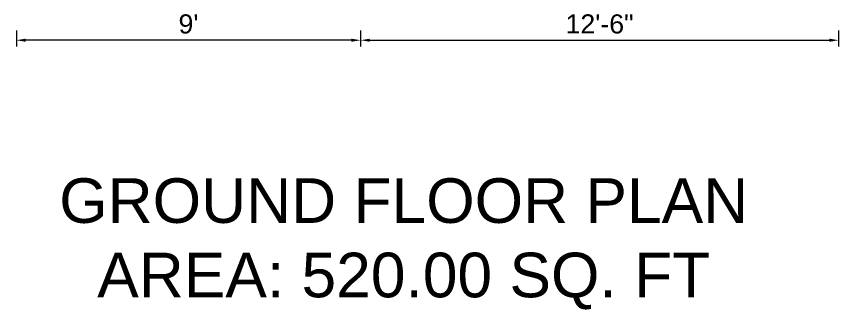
# Model space of a CAD drawing. Header units: inches. Extents: x 961 to 4138, y -14268 to -12020.
# Drawn here: x 2248.8 to 2506.8, y -12856.8 to -12764.9 of the extents above; entities that cross this region are included whole.
import ezdxf

# ---------------------------------------------------------------- set-up
doc = ezdxf.new("R2010")
doc.units = ezdxf.units.IN
doc.header["$LTSCALE"] = 0.5
doc.header["$MEASUREMENT"] = 0
doc.header["$PDMODE"] = 66
doc.layers.add('steps', color=253, linetype='Continuous', lineweight=20)
doc.styles.add('Lettring Text', font='arial.ttf')
doc.styles.get("Standard").update_dxf_attribs({"font": 'arial.ttf'})
doc.dimstyles.new('Copy of Standard', dxfattribs={"dimtxt": 6, "dimasz": 2.875, "dimexe": 2, "dimexo": 4, "dimgap": 2, "dimtad": 1, "dimdec": 0, "dimrnd": 1, "dimzin": 0, "dimdsep": 46, "dimlunit": 4, "dimtxsty": 'Lettring Text', "dimcen": 0.1, "dimclrd": 7, "dimclre": 7, "dimclrt": 7, "dimazin": 0, "dimtfac": 0.645, "dimtdec": 0, "dimtmove": 1, "dimatfit": 0, "dimfxl": 3, "dimfxlon": 1, "dimtfillclr": 256, "dimtolj": 1, "dimtzin": 0, "dimlwd": -1, "dimlwe": -1, "dimarcsym": 2})

# ---------------------------------------------------------------- blocks, each defined once
blk = doc.blocks.new('*D1828')
at = {"layer": 'Defpoints', "color": 0, "ltscale": 0.5, "transparency": 16777216}
for p in [(2356.83, -12719.04), (2506.83, -12728.04), (2506.83, -12772.32)]:
    blk.add_point(p, dxfattribs=at)
at = {"layer": 'steps', "color": 7, "ltscale": 0.5, "transparency": 16777216}
for p, q in [((2356.83, -12769.32), (2356.83, -12774.32)), ((2506.83, -12769.32), (2506.83, -12774.32)), ((2359.71, -12772.32), (2503.96, -12772.32))]:
    blk.add_line(p, q, dxfattribs=at)
for points in [[(2359.71, -12771.84), (2359.71, -12772.8), (2356.83, -12772.32)], [(2503.96, -12771.84), (2503.96, -12772.8), (2506.83, -12772.32)]]:
    blk.add_solid(points, dxfattribs=at)
at = {"layer": 'steps', "color": 7, "ltscale": 0.5, "transparency": 16777216, "insert": (2431.83, -12767.25), "char_height": 6, "attachment_point": 5, "style": 'Lettring Text'}
blk.add_mtext('\\A1;12\'-6"', dxfattribs=at)
blk = doc.blocks.new('*D1829')
at = {"layer": 'Defpoints', "color": 0, "ltscale": 0.5, "transparency": 16777216}
for p in [(2356.83, -12719.04), (2248.83, -12728.04), (2248.83, -12772.32)]:
    blk.add_point(p, dxfattribs=at)
at = {"layer": 'steps', "color": 7, "ltscale": 0.5, "transparency": 16777216}
for p, q in [((2248.83, -12769.32), (2248.83, -12774.32)), ((2356.83, -12769.32), (2356.83, -12774.32)), ((2353.96, -12772.32), (2251.71, -12772.32))]:
    blk.add_line(p, q, dxfattribs=at)
for points in [[(2251.71, -12771.84), (2251.71, -12772.8), (2248.83, -12772.32)], [(2353.96, -12771.84), (2353.96, -12772.8), (2356.83, -12772.32)]]:
    blk.add_solid(points, dxfattribs=at)
at = {"layer": 'steps', "color": 7, "ltscale": 0.5, "transparency": 16777216, "insert": (2302.83, -12767.25), "char_height": 6, "attachment_point": 5, "style": 'Lettring Text'}
blk.add_mtext("\\A1;9'", dxfattribs=at)

msp = doc.modelspace()

# ---------------------------------------------------------------- texts
at = {"color": 7, "linetype": 'ByBlock', "lineweight": 5, "insert": (2370.37, -12836.23), "char_height": 14, "width": 235.547, "attachment_point": 5}
msp.add_mtext('{\\fArial CE|b0|i0|c238|p34;G\\fArial CE|b0|i0|c0|p34;ROUND FLOOR PLAN \\fArial CE|b0|i0|c238|p34;A\\fArial CE|b0|i0|c0|p34;REA\\fArial CE|b0|i0|c238|p34;: \\fArial CE|b0|i0|c0|p34;520.00\\fArial CE|b0|i0|c238|p34; S\\fArial CE|b0|i0|c0|p34;Q\\fArial CE|b0|i0|c238|p34;. F\\fArial CE|b0|i0|c0|p34;T}', dxfattribs=at)

# ---------------------------------------------------------------- dimensions: what is measured, and where the dimension line sits
at = {"layer": 'steps', "ltscale": 0.5}
for base, p2, picture, middle in [((2248.83, -12772.32), (2248.83, -12728.04), '*D1829', (2302.83, -12767.25)), ((2506.83, -12772.32), (2506.83, -12728.04), '*D1828', (2431.83, -12767.25))]:
    dim = msp.add_linear_dim(base=base, p1=(2356.83, -12719.04), p2=p2, dimstyle='Copy of Standard', dxfattribs=at)
    dim.commit()
    dim.dimension.update_dxf_attribs({"geometry": picture, "text_midpoint": middle})

doc.saveas('drawing.dxf')
